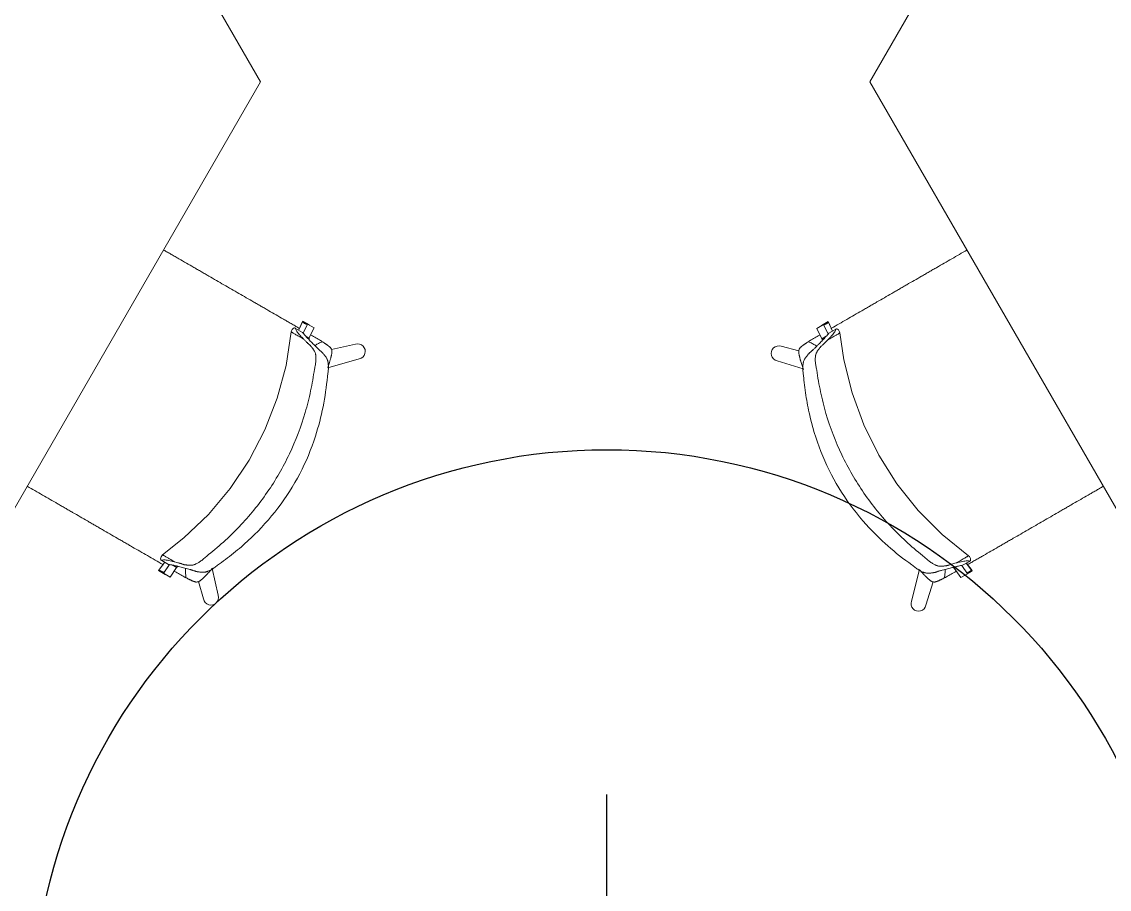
# Model space of a CAD drawing. Header units: millimetres. Extents: x 155920 to 295199, y -4084 to 97293.
# Drawn here: x 179582 to 181475, y 19317 to 20826 of the extents above; entities that cross this region are included whole.
import ezdxf

# ---------------------------------------------------------------- set-up
doc = ezdxf.new("R2010")
doc.units = ezdxf.units.MM
doc.header["$MEASUREMENT"] = 0
doc.layers.add('I-FURN', color=8, linetype='CONTINUOUS', lineweight=9)
doc.layers.add('Social Distancing', color=7, linetype='CONTINUOUS')

msp = doc.modelspace()

# ---------------------------------------------------------------- linework, layer by layer
at = {"layer": 'I-FURN'}
for p, q in [((179998.1, 20721.6), (179423, 21717.5)), ((181633, 21717.5), (181058.1, 20721.5)), ((179423.1, 19725.6), (179998.1, 20721.6)), ((181058.1, 20721.5), (181633.1, 19725.6)), ((180071.2, 20305.4), (180064.7, 20290.1)), ((180070.8, 20304.6), (180064.7, 20290.3)), ((180082.8, 20298.7), (180071.2, 20305.4)), ((180985.7, 20304.6), (180974.2, 20297.9)), ((180992.9, 20287.8), (180985.7, 20304.6)), ((180051.3, 20286.6), (180042.2, 20228.2)), ((180051.9, 20288.6), (180051.3, 20286.6)), ((180053, 20290.6), (180051.9, 20288.6)), ((180054, 20291.7), (180053, 20290.6)), ((180055.5, 20292.9), (180054, 20291.7)), ((180057.2, 20293.7), (180055.5, 20292.9)), ((180059, 20292.6), (180070.8, 20285.8)), ((180071.8, 20284.6), (180079.5, 20300.3)), ((180079.5, 20300.3), (180091, 20293.6)), ((180091, 20293.6), (180082.2, 20275.7)), ((180965.9, 20292.8), (180977.5, 20299.4)), ((180974.7, 20274.8), (180965.9, 20292.8)), ((180977.5, 20299.4), (180985.5, 20282.9)), ((180978, 20298.6), (180985.6, 20283)), ((180993, 20287.9), (180986.2, 20303.8)), ((180998.4, 20291), (180986.6, 20284.2)), ((181000.2, 20292), (181001.9, 20291.2)), ((181001.9, 20291.2), (181003.4, 20290.1)), ((181003.4, 20290.1), (181004.4, 20289)), ((181004.4, 20289), (181005.6, 20287)), ((181005.6, 20287), (181006.1, 20284.9)), ((180082.2, 20275.7), (180077.1, 20278.6)), ((180081.8, 20274.8), (180079.2, 20276.4)), ((180982.3, 20279.3), (180974.7, 20274.8)), ((180980.3, 20277), (180975.2, 20274)), ((181012.9, 20238.1), (181006.1, 20284.9)), ((180162.9, 20265.1), (180121.1, 20255.8)), ((180934.7, 20253.8), (180904, 20261.6)), ((180114.8, 20224.3), (180169.3, 20239.8)), ((180896.8, 20236.4), (180942.3, 20222.1)), ((181027.1, 20180.7), (181012.9, 20238.1)), ((180042.2, 20228.2), (180026.8, 20171.1)), ((181047.4, 20125.2), (181027.1, 20180.7)), ((180026.8, 20171.1), (180005.3, 20116)), ((180005.3, 20116), (179977.9, 20063.6)), ((181073.6, 20072.1), (181047.4, 20125.2)), ((179977.9, 20063.6), (179945.1, 20014.4)), ((181105.3, 20022.3), (181073.6, 20072.1)), ((181142.3, 19976.1), (181105.3, 20022.3)), ((179945.1, 20014.4), (179907.2, 19969)), ((179907.2, 19969), (179864.5, 19928.1)), ((181184, 19934.2), (181142.3, 19976.1)), ((179864.5, 19928.1), (179827.4, 19898.8)), ((181230, 19897.1), (181184, 19934.2)), ((179824.1, 19892), (179824.3, 19893.8)), ((179824.2, 19890.1), (179824.1, 19892)), ((179824.3, 19893.8), (179824.8, 19895.3)), ((179824.8, 19895.3), (179825.9, 19897.2)), ((179825.9, 19897.2), (179827.4, 19898.8)), ((179826, 19889.1), (179837.8, 19882.2)), ((181231.5, 19895.6), (181230, 19897.1)), ((181232.7, 19893.6), (181231.5, 19895.6)), ((181233.1, 19892.2), (181232.7, 19893.6)), ((181233.4, 19890.3), (181233.1, 19892.2)), ((181233.2, 19888.4), (181233.4, 19890.3)), ((179831.5, 19885.9), (179820.6, 19871.3)), ((179820.6, 19871.3), (179832.1, 19864.6)), ((179831.4, 19885.9), (179821, 19872.1)), ((179829.2, 19866.7), (179839.4, 19881.9)), ((179829.6, 19867.5), (179839.3, 19882)), ((179851.9, 19876.6), (179840.7, 19860)), ((179844.2, 19881), (179851.9, 19876.6)), ((179847.2, 19880.4), (179852.3, 19877.4)), ((179924, 19828.4), (179913.7, 19874.9)), ((181144.4, 19873.2), (181130.5, 19818.3)), ((181204.6, 19876.6), (181207.2, 19878.1)), ((181205.1, 19875.8), (181210.2, 19878.7)), ((181216.3, 19859.2), (181205.1, 19875.8)), ((181218.1, 19880.3), (181227.8, 19865.9)), ((181231.4, 19887.4), (181219.6, 19880.6)), ((181224.8, 19863.8), (181236.4, 19870.5)), ((181236.4, 19870.5), (181226, 19884.3)), ((181235.9, 19871.3), (181226.1, 19884.3)), ((179840.7, 19860), (179829.2, 19866.7)), ((179890.1, 19852.5), (179898.7, 19822)), ((181155.7, 19811.2), (181168.5, 19852)), ((181227.8, 19865.9), (181216.3, 19859.2))]:
    msp.add_line(p, q, dxfattribs=at)
for centre, start, end in [((180167, 20252.7), 280.4176, 108.0338), ((180899.6, 20249.2), 70.3941, 258.0104), ((179911.6, 19824.3), 190.3941, 18.0104), ((181142.9, 19813.9), 160.4176, 348.0338)]:
    msp.add_arc(centre, 13.1, start, end, dxfattribs=at)
for centre, major_axis, start_param, end_param in [((180083.7, 20316.2), (-8.7, -15.1), 5.960696, 6.540192), ((180084.1, 20317), (-8.7, -15.1), 5.960696, 6.540192), ((180972.8, 20316.2), (-8.7, 15.1), 2.884586, 3.464082), ((180973.3, 20315.4), (-8.7, 15.1), 2.884586, 3.464082), ((179817, 19854.3), (-8.7, -15.1), 2.884586, 3.464082), ((179817.5, 19855.1), (-8.7, -15.1), 2.884586, 3.464082), ((181239.5, 19854.3), (-8.7, 15.1), 5.960696, 6.540192), ((181240, 19853.5), (-8.7, 15.1), 5.960696, 6.540192), ((179828.6, 19847.6), (-8.7, -15.1), 3.380441, 3.464082), ((181228.4, 19846.8), (-8.7, 15.1), 5.960696, 6.044337)]:
    msp.add_ellipse(centre, major_axis=major_axis, ratio=0.978487, start_param=start_param, end_param=end_param, dxfattribs=at)
for points, knots in [([(179829, 20429.3), (179829.2, 20429.2), (179831.5, 20427.9), (179836, 20425.3), (179842.6, 20421.5), (179849.3, 20417.6), (179858, 20412.6), (179868.8, 20406.4), (179879.6, 20400.1), (179888.3, 20395.1), (179894.9, 20391.3), (179901.5, 20387.5), (179910.2, 20382.4), (179921.1, 20376.2), (179934, 20368.7), (179947.1, 20361.1), (179960.3, 20353.6), (179973.1, 20346.1), (179983.9, 20339.9), (179992.6, 20334.9), (179999.2, 20331.1), (180005.8, 20327.3), (180014.4, 20322.3), (180025, 20316.2), (180035.7, 20310), (180044.4, 20305), (180051.1, 20301.1), (180057.9, 20297.2), (180062.6, 20294.5), (180065.1, 20293), (180065.3, 20292.9)], [-0.7515277, -0.7515277, -0.7515277, -0.7515277, -0.75, -0.7321429, -0.7142857, -0.6964286, -0.6785714, -0.6428571, -0.6071429, -0.5892857, -0.5714286, -0.5535714, -0.5357143, -0.5, -0.4642857, -0.4285714, -0.3928571, -0.3571429, -0.3214286, -0.3035714, -0.2857143, -0.2678571, -0.25, -0.2142857, -0.1785714, -0.1607143, -0.1428571, -0.125, -0.1071429, -0.1051012, -0.1051012, -0.1051012, -0.1051012]), ([(180990.2, 20292.3), (180990.6, 20292.5), (180995.4, 20295.3), (181004.7, 20300.7), (181018.1, 20308.4), (181031.1, 20316), (181041.9, 20322.2), (181050.6, 20327.2), (181057.3, 20331.1), (181063.9, 20334.9), (181072.7, 20340), (181083.5, 20346.2), (181094.2, 20352.4), (181102.9, 20357.4), (181109.5, 20361.2), (181116, 20365), (181124.6, 20370), (181135.3, 20376.1), (181146, 20382.3), (181154.7, 20387.3), (181161.3, 20391.1), (181167.9, 20395), (181176.7, 20400), (181187.6, 20406.3), (181200.7, 20413.9), (181214, 20421.5), (181222.8, 20426.6), (181227.2, 20429.2), (181227.2, 20429.2)], [-0.896036, -0.896036, -0.896036, -0.896036, -0.8928571, -0.8571429, -0.8214286, -0.7857143, -0.75, -0.7321429, -0.7142857, -0.6964286, -0.6785714, -0.6428571, -0.6071429, -0.5892857, -0.5714286, -0.5535714, -0.5357143, -0.5, -0.4642857, -0.4464286, -0.4285714, -0.4107143, -0.3928571, -0.3571429, -0.3214286, -0.2857143, -0.25, -0.2496035, -0.2496035, -0.2496035, -0.2496035]), ([(180051.3, 20286.6), (180051.3, 20286.6), (180051.4, 20286.5), (180051.9, 20286.2), (180052.7, 20285.8), (180054.4, 20284.8), (180057.8, 20282.8), (180064, 20279.2), (180069.7, 20276), (180072.9, 20274.1)], [0.3374293, 0.3374293, 0.3374293, 0.3374293, 0.3888889, 0.4444444, 0.5138889, 0.5833333, 0.7222222, 0.8611111, 1, 1, 1, 1]), ([(180091.7, 20221.9), (180092.4, 20224.4), (180093.4, 20229.2), (180094.1, 20234.7), (180094.3, 20238.7), (180094.3, 20241.5), (180094.2, 20243.7), (180094, 20245.2), (180093.9, 20246.1), (180093.9, 20246.7), (180093.8, 20247.3), (180093.6, 20248), (180093.3, 20249.3), (180092.7, 20251.1), (180091.8, 20252.9), (180090.8, 20254.7), (180089.7, 20256.2), (180088.7, 20257.6), (180087.8, 20258.8), (180087.3, 20259.5), (180087, 20260), (180086.7, 20260.3), (180086.5, 20260.6), (180086.2, 20261), (180085.7, 20261.6), (180085, 20262.5), (180084.1, 20263.3), (180083, 20264.3), (180081.9, 20265.3), (180080.7, 20266.2), (180079.8, 20267.1), (180079, 20267.9), (180077.8, 20269.1), (180075.8, 20271.2), (180074, 20272.9), (180072.9, 20274.1)], [0, 0, 0, 0, 0.0625, 0.125, 0.15625, 0.1875, 0.21875, 0.234375, 0.242188, 0.25, 0.257812, 0.265625, 0.28125, 0.3125, 0.34375, 0.375, 0.40625, 0.4375, 0.46875, 0.484375, 0.492188, 0.5, 0.507812, 0.515625, 0.53125, 0.5625, 0.59375, 0.625, 0.6875, 0.71875, 0.75, 0.78125, 0.8125, 0.875, 1, 1, 1, 1]), ([(180075.8, 20280.1), (180077.1, 20278.6), (180079.4, 20276.1), (180083, 20272.3), (180086, 20269.3), (180089.1, 20266.2), (180092.4, 20262.9), (180095.3, 20259.9), (180097.8, 20257.5), (180099.4, 20255.9), (180100.6, 20254.8), (180101.9, 20253.6), (180103.3, 20252.6), (180104.6, 20251.4), (180105.6, 20250.4), (180106.4, 20249.5), (180107, 20248.8), (180107.3, 20248.4), (180107.6, 20248.1), (180107.8, 20247.7), (180108.2, 20247.3), (180108.8, 20246.5), (180109.7, 20245.4), (180110.8, 20244), (180111.9, 20242.5), (180112.9, 20240.8), (180113.8, 20239), (180114.5, 20237.3), (180114.8, 20236), (180115, 20235.2), (180115.2, 20234.6), (180115.3, 20234), (180115.4, 20233.1), (180115.6, 20231.6), (180115.9, 20229.3), (180116, 20226.4), (180116, 20222.2), (180115.6, 20216.6), (180114.8, 20211.5), (180114.3, 20208.9)], [0, 0, 0, 0, 0.142857, 0.214286, 0.285714, 0.357143, 0.428571, 0.5, 0.535714, 0.571429, 0.589286, 0.607143, 0.642857, 0.660714, 0.678571, 0.696429, 0.705357, 0.709821, 0.714286, 0.71875, 0.723214, 0.732143, 0.75, 0.767857, 0.785714, 0.803571, 0.821429, 0.839286, 0.848214, 0.852679, 0.857143, 0.861607, 0.866071, 0.875, 0.892857, 0.910714, 0.928571, 0.964286, 1, 1, 1, 1]), ([(180082.5, 20272.9), (180082.5, 20273.4), (180082.4, 20274.4), (180082.3, 20275.2), (180082.2, 20275.7)], [-0.5281276, -0.5281276, -0.5281276, -0.5281276, -0.3333333, -0.1258677, -0.1258677, -0.1258677, -0.1258677]), ([(180105.6, 20269.4), (180103.3, 20268.6), (180098.9, 20266.7), (180094.6, 20264.3), (180092.4, 20262.8), (180092.1, 20262.6)], [0, 0, 0, 0, 0.02777778, 0.05555556, 0.06066679, 0.06066679, 0.06066679, 0.06066679]), ([(180105.6, 20269.4), (180106.5, 20268.8), (180107.9, 20267.9), (180109.5, 20266.8), (180110.5, 20266.2), (180111.1, 20265.7), (180111.8, 20265.3), (180112.6, 20264.7), (180113.6, 20264), (180114.7, 20263.3), (180115.4, 20262.8), (180115.8, 20262.5), (180116.1, 20262.3), (180116.4, 20262), (180116.8, 20261.7), (180117.5, 20261.1), (180118.5, 20260.4), (180119.5, 20259.4), (180120.3, 20258.4), (180121.1, 20257.3), (180121.6, 20255.9), (180121.9, 20254.6), (180122.1, 20253.5), (180122.1, 20252.7), (180122.1, 20251.9), (180122, 20250.8), (180121.9, 20249.4), (180121.6, 20247.6), (180121.2, 20245.8), (180120.8, 20244), (180120.4, 20242.4), (180120, 20240.8), (180119.6, 20239.2), (180119, 20237.3), (180118.3, 20234.9), (180117, 20230.6), (180115.8, 20226.9), (180115.1, 20224.6)], [0, 0, 0, 0, 0.0625, 0.09375, 0.109375, 0.125, 0.140625, 0.15625, 0.1875, 0.21875, 0.234375, 0.242188, 0.25, 0.257812, 0.265625, 0.28125, 0.3125, 0.34375, 0.375, 0.40625, 0.4375, 0.46875, 0.484375, 0.5, 0.515625, 0.53125, 0.5625, 0.59375, 0.625, 0.65625, 0.6875, 0.71875, 0.75, 0.78125, 0.8125, 0.875, 1, 1, 1, 1]), ([(180941.4, 20224.6), (180940.7, 20226.9), (180939.5, 20230.6), (180938.2, 20234.9), (180937.4, 20237.3), (180936.9, 20239.2), (180936.5, 20240.8), (180936.1, 20242.4), (180935.7, 20244), (180935.3, 20245.8), (180934.9, 20247.6), (180934.6, 20249.4), (180934.4, 20250.8), (180934.4, 20251.9), (180934.4, 20252.7), (180934.4, 20253.5), (180934.5, 20254.6), (180934.9, 20255.9), (180935.4, 20257.3), (180936.2, 20258.4), (180937, 20259.4), (180938, 20260.4), (180938.9, 20261.1), (180939.6, 20261.7), (180940.1, 20262), (180940.4, 20262.3), (180940.7, 20262.5), (180941.1, 20262.8), (180941.8, 20263.3), (180942.8, 20264), (180943.8, 20264.7), (180944.7, 20265.3), (180945.3, 20265.7), (180946, 20266.2), (180946.9, 20266.8), (180948.6, 20267.9), (180950, 20268.8), (180950.9, 20269.4)], [0, 0, 0, 0, 0.125, 0.1875, 0.21875, 0.25, 0.28125, 0.3125, 0.34375, 0.375, 0.40625, 0.4375, 0.46875, 0.484375, 0.5, 0.515625, 0.53125, 0.5625, 0.59375, 0.625, 0.65625, 0.6875, 0.71875, 0.734375, 0.742188, 0.75, 0.757812, 0.765625, 0.78125, 0.8125, 0.84375, 0.859375, 0.875, 0.890625, 0.90625, 0.9375, 1, 1, 1, 1]), ([(180943.1, 20207.3), (180942.6, 20209.9), (180941.9, 20214.9), (180941.5, 20220.6), (180941.4, 20224.7), (180941.6, 20227.7), (180941.8, 20229.9), (180942, 20231.5), (180942.2, 20232.3), (180942.3, 20232.9), (180942.4, 20233.5), (180942.6, 20234.3), (180943, 20235.6), (180943.6, 20237.4), (180944.6, 20239.2), (180945.6, 20240.9), (180946.7, 20242.4), (180947.8, 20243.8), (180948.7, 20244.9), (180949.3, 20245.6), (180949.6, 20246.1), (180949.8, 20246.4), (180950.1, 20246.7), (180950.4, 20247.2), (180951, 20247.9), (180951.8, 20248.8), (180952.8, 20249.7), (180954.2, 20250.9), (180955.5, 20252), (180956.8, 20253.1), (180957.8, 20254), (180958.7, 20254.9), (180960, 20256.2), (180962.1, 20258.3), (180965.1, 20261.3), (180968.4, 20264.5), (180971.5, 20267.6), (180974.4, 20270.7), (180977.2, 20273.5), (180979.6, 20276.1), (180981, 20277.7), (180981.6, 20278.5)], [0, 0, 0, 0, 0.035714, 0.071429, 0.089286, 0.107143, 0.125, 0.133929, 0.138393, 0.142857, 0.147321, 0.151786, 0.160714, 0.178571, 0.196429, 0.214286, 0.232143, 0.25, 0.267857, 0.276786, 0.28125, 0.285714, 0.290179, 0.294643, 0.303571, 0.321429, 0.339286, 0.357143, 0.392857, 0.410714, 0.428571, 0.446429, 0.464286, 0.5, 0.571429, 0.642857, 0.714286, 0.785714, 0.857143, 0.928571, 1, 1, 1, 1]), ([(180965.7, 20261.7), (180964.9, 20262.3), (180962.3, 20264), (180957.6, 20266.7), (180953.2, 20268.6), (180950.9, 20269.4)], [0.93303317, 0.93303317, 0.93303317, 0.93303317, 0.94444444, 0.97222222, 1, 1, 1, 1]), ([(180984.5, 20272.4), (180983.4, 20271.3), (180981.7, 20269.5), (180979.6, 20267.5), (180978.5, 20266.3), (180977.6, 20265.4), (180976.7, 20264.6), (180975.6, 20263.6), (180974.4, 20262.7), (180973.3, 20261.7), (180972.4, 20260.8), (180971.7, 20260), (180971.2, 20259.3), (180970.9, 20258.9), (180970.7, 20258.6), (180970.5, 20258.3), (180970.2, 20257.9), (180969.6, 20257.1), (180968.8, 20256), (180967.7, 20254.6), (180966.7, 20253), (180965.7, 20251.3), (180964.8, 20249.4), (180964.2, 20247.7), (180963.8, 20246.4), (180963.7, 20245.6), (180963.6, 20245), (180963.5, 20244.4), (180963.4, 20243.6), (180963.2, 20242.1), (180963.1, 20239.9), (180963.1, 20237), (180963.4, 20233), (180964.1, 20227.6), (180965.1, 20222.8), (180965.7, 20220.3)], [0, 0, 0, 0, 0.125, 0.1875, 0.21875, 0.25, 0.28125, 0.3125, 0.375, 0.40625, 0.4375, 0.46875, 0.484375, 0.492188, 0.5, 0.507812, 0.515625, 0.53125, 0.5625, 0.59375, 0.625, 0.65625, 0.6875, 0.71875, 0.734375, 0.742188, 0.75, 0.757812, 0.765625, 0.78125, 0.8125, 0.84375, 0.875, 0.9375, 1, 1, 1, 1]), ([(180975.2, 20274.1), (180975.2, 20273.6), (180975.1, 20272.7), (180975, 20271.7), (180974.9, 20271.3)], [-0.8810546, -0.8810546, -0.8810546, -0.8810546, -0.6666667, -0.4718724, -0.4718724, -0.4718724, -0.4718724]), ([(180984.5, 20272.4), (180987.1, 20273.9), (180991.8, 20276.6), (180997.3, 20279.8), (181001.4, 20282.2), (181003.7, 20283.5), (181004.9, 20284.2), (181005.6, 20284.6), (181006, 20284.8), (181006.1, 20284.9), (181006.1, 20284.9)], [0, 0, 0, 0, 0.1111111, 0.2222222, 0.3333333, 0.4444444, 0.5, 0.5555556, 0.6111111, 0.6625707, 0.6625707, 0.6625707, 0.6625707]), ([(179903.6, 19896.1), (179913.8, 19904), (179933.5, 19920.5), (179970.4, 19956.4), (180011.3, 20006.4), (180050, 20073.5), (180072.9, 20133.9), (180085.5, 20183.8), (180090, 20209.2), (180091.7, 20221.9)], [-1, -1, -1, -1, -0.9, -0.8, -0.6, -0.4, -0.2, -0.1, 0, 0, 0, 0]), ([(180965.7, 20220.3), (180967.5, 20207.5), (180971.9, 20182.2), (180984.5, 20132.2), (181007.4, 20071.9), (181046.2, 20004.8), (181087, 19954.8), (181123.9, 19918.9), (181143.7, 19902.3), (181153.8, 19894.4)], [-1, -1, -1, -1, -0.9, -0.8, -0.6, -0.4, -0.2, -0.1, 0, 0, 0, 0]), ([(180114.3, 20208.9), (180112.7, 20191.3), (180107.7, 20156.2), (180092.9, 20099), (180068, 20038.9), (180029.8, 19979), (179990.1, 19935.2), (179954.6, 19904.1), (179935.8, 19889.8), (179926.2, 19883)], [-1, -1, -1, -1, -0.863636, -0.727273, -0.545455, -0.363636, -0.181818, -0.090909, 0, 0, 0, 0]), ([(181131.3, 19881.4), (181116.8, 19891.6), (181088.9, 19913.4), (181046.8, 19954.8), (181007.2, 20006.5), (180974.4, 20069.5), (180956.3, 20125.8), (180947.1, 20172.1), (180944.2, 20195.5), (180943.1, 20207.3)], [-1, -1, -1, -1, -0.863636, -0.727273, -0.545455, -0.363636, -0.181818, -0.090909, 0, 0, 0, 0]), ([(179829, 19881.3), (179828.6, 19881.5), (179823.8, 19884.2), (179814.4, 19889.6), (179801.1, 19897.4), (179788, 19904.9), (179777.2, 19911.1), (179768.5, 19916.2), (179761.9, 19920), (179755.2, 19923.8), (179746.5, 19928.9), (179735.7, 19935.1), (179724.9, 19941.3), (179716.3, 19946.3), (179709.7, 19950.1), (179703.1, 19953.9), (179694.5, 19958.9), (179683.8, 19965.1), (179673.1, 19971.2), (179664.4, 19976.3), (179657.8, 19980.1), (179651.2, 19983.9), (179642.5, 19988.9), (179631.6, 19995.2), (179618.5, 20002.8), (179605.2, 20010.5), (179596.3, 20015.6), (179591.8, 20018.2), (179591.7, 20018.3)], [-0.896036, -0.896036, -0.896036, -0.896036, -0.8928571, -0.8571429, -0.8214286, -0.7857143, -0.75, -0.7321429, -0.7142857, -0.6964286, -0.6785714, -0.6428571, -0.6071429, -0.5892857, -0.5714286, -0.5535714, -0.5357143, -0.5, -0.4642857, -0.4464286, -0.4285714, -0.4107143, -0.3928571, -0.3571429, -0.3214286, -0.2857143, -0.25, -0.2489174, -0.2489174, -0.2489174, -0.2489174]), ([(181464.5, 20018.1), (181464.4, 20018.1), (181462.2, 20016.7), (181457.8, 20014.2), (181451.2, 20010.4), (181444.6, 20006.6), (181435.8, 20001.5), (181425, 19995.3), (181414.2, 19989.1), (181405.5, 19984), (181398.9, 19980.2), (181392.3, 19976.4), (181383.6, 19971.4), (181372.8, 19965.1), (181359.8, 19957.6), (181346.7, 19950), (181333.6, 19942.5), (181320.7, 19935), (181309.9, 19928.8), (181301.2, 19923.8), (181294.6, 19920), (181288, 19916.2), (181279.5, 19911.2), (181268.9, 19905.1), (181258.1, 19898.9), (181249.4, 19893.9), (181242.7, 19890), (181235.9, 19886.1), (181230.9, 19883.2), (181228, 19881.6), (181227.4, 19881.2)], [-0.7508218, -0.7508218, -0.7508218, -0.7508218, -0.75, -0.7321429, -0.7142857, -0.6964286, -0.6785714, -0.6428571, -0.6071429, -0.5892857, -0.5714286, -0.5535714, -0.5357143, -0.5, -0.4642857, -0.4285714, -0.3928571, -0.3571429, -0.3214286, -0.3035714, -0.2857143, -0.2678571, -0.25, -0.2142857, -0.1785714, -0.1607143, -0.1428571, -0.125, -0.1071429, -0.1022726, -0.1022726, -0.1022726, -0.1022726]), ([(179849, 19886.3), (179846.4, 19887.8), (179841.8, 19890.5), (179836.3, 19893.7), (179832.1, 19896.1), (179829.8, 19897.4), (179828.6, 19898.1), (179828, 19898.5), (179827.5, 19898.7), (179827.4, 19898.8), (179827.4, 19898.8)], [0, 0, 0, 0, 0.1111111, 0.2222222, 0.3333333, 0.4444444, 0.5, 0.5555556, 0.6111111, 0.6625707, 0.6625707, 0.6625707, 0.6625707]), ([(179849, 19886.3), (179850.6, 19885.9), (179853, 19885.3), (179855.8, 19884.6), (179857.4, 19884.1), (179858.6, 19883.8), (179859.7, 19883.5), (179861.2, 19883), (179862.5, 19882.4), (179864, 19882), (179865.1, 19881.6), (179866.2, 19881.4), (179867, 19881.3), (179867.5, 19881.3), (179867.9, 19881.2), (179868.3, 19881.2), (179868.8, 19881.2), (179869.7, 19881), (179871.1, 19880.9), (179872.9, 19880.7), (179874.8, 19880.5), (179876.8, 19880.5), (179878.8, 19880.7), (179880.6, 19881), (179881.9, 19881.4), (179882.7, 19881.7), (179883.2, 19881.9), (179883.8, 19882.1), (179884.6, 19882.4), (179885.9, 19883), (179887.9, 19884), (179890.4, 19885.5), (179893.8, 19887.7), (179898.1, 19891), (179901.7, 19894.3), (179903.6, 19896.1)], [0, 0, 0, 0, 0.125, 0.1875, 0.21875, 0.25, 0.28125, 0.3125, 0.375, 0.40625, 0.4375, 0.46875, 0.484375, 0.492188, 0.5, 0.507812, 0.515625, 0.53125, 0.5625, 0.59375, 0.625, 0.65625, 0.6875, 0.71875, 0.734375, 0.742188, 0.75, 0.757812, 0.765625, 0.78125, 0.8125, 0.84375, 0.875, 0.9375, 1, 1, 1, 1]), ([(181153.8, 19894.4), (181155.7, 19892.6), (181159.3, 19889.4), (181163.7, 19886), (181167, 19883.8), (181169.5, 19882.4), (181171.5, 19881.4), (181172.9, 19880.8), (181173.6, 19880.5), (181174.2, 19880.2), (181174.8, 19880), (181175.5, 19879.8), (181176.8, 19879.4), (181178.6, 19879.1), (181180.7, 19878.9), (181182.6, 19878.9), (181184.5, 19879), (181186.3, 19879.2), (181187.7, 19879.4), (181188.6, 19879.5), (181189.2, 19879.6), (181189.5, 19879.6), (181189.9, 19879.6), (181190.4, 19879.7), (181191.2, 19879.8), (181192.3, 19880), (181193.5, 19880.3), (181194.9, 19880.8), (181196.3, 19881.3), (181197.7, 19881.8), (181198.9, 19882.2), (181200.1, 19882.5), (181201.7, 19882.9), (181204.4, 19883.6), (181206.8, 19884.3), (181208.4, 19884.7)], [0, 0, 0, 0, 0.0625, 0.125, 0.15625, 0.1875, 0.21875, 0.234375, 0.242188, 0.25, 0.257812, 0.265625, 0.28125, 0.3125, 0.34375, 0.375, 0.40625, 0.4375, 0.46875, 0.484375, 0.492188, 0.5, 0.507812, 0.515625, 0.53125, 0.5625, 0.59375, 0.625, 0.6875, 0.71875, 0.75, 0.78125, 0.8125, 0.875, 1, 1, 1, 1]), ([(181230, 19897.1), (181230, 19897.1), (181229.9, 19897.1), (181229.4, 19896.8), (181228.7, 19896.3), (181226.9, 19895.3), (181223.5, 19893.4), (181217.3, 19889.8), (181211.7, 19886.5), (181208.4, 19884.7)], [0.3374293, 0.3374293, 0.3374293, 0.3374293, 0.3888889, 0.4444444, 0.5138889, 0.5833333, 0.7222222, 0.8611111, 1, 1, 1, 1]), ([(179926.2, 19883), (179924.1, 19881.3), (179920.2, 19878.1), (179915.5, 19874.9), (179911.9, 19872.8), (179909.3, 19871.5), (179907.2, 19870.5), (179905.8, 19870), (179905, 19869.7), (179904.4, 19869.5), (179903.8, 19869.3), (179903, 19869), (179901.7, 19868.7), (179899.8, 19868.4), (179897.8, 19868.3), (179895.8, 19868.4), (179894, 19868.5), (179892.2, 19868.8), (179890.8, 19869), (179889.9, 19869.2), (179889.3, 19869.2), (179888.9, 19869.3), (179888.5, 19869.3), (179888, 19869.4), (179887.1, 19869.6), (179885.9, 19869.8), (179884.5, 19870.2), (179882.9, 19870.8), (179881.2, 19871.4), (179879.6, 19872), (179878.4, 19872.3), (179877.1, 19872.7), (179875.4, 19873.2), (179872.5, 19874), (179868.4, 19875.1), (179863.9, 19876.3), (179859.7, 19877.4), (179855.6, 19878.5), (179851.8, 19879.4), (179848.3, 19880.2), (179846.2, 19880.6), (179845.2, 19880.8)], [0, 0, 0, 0, 0.035714, 0.071429, 0.089286, 0.107143, 0.125, 0.133929, 0.138393, 0.142857, 0.147321, 0.151786, 0.160714, 0.178571, 0.196429, 0.214286, 0.232143, 0.25, 0.267857, 0.276786, 0.28125, 0.285714, 0.290179, 0.294643, 0.303571, 0.321429, 0.339286, 0.357143, 0.392857, 0.410714, 0.428571, 0.446429, 0.464286, 0.5, 0.571429, 0.642857, 0.714286, 0.785714, 0.857143, 0.928571, 1, 1, 1, 1]), ([(179852.2, 19877.4), (179852.7, 19877.6), (179853.5, 19878), (179854.4, 19878.4), (179854.8, 19878.6)], [-0.8810546, -0.8810546, -0.8810546, -0.8810546, -0.6666667, -0.4718724, -0.4718724, -0.4718724, -0.4718724]), ([(179867.7, 19875.3), (179867.6, 19874.4), (179867.4, 19871.3), (179867.5, 19865.8), (179868, 19861.1), (179868.5, 19858.7)], [0.93303317, 0.93303317, 0.93303317, 0.93303317, 0.94444444, 0.97222222, 1, 1, 1, 1]), ([(179912, 19872.9), (179910.4, 19871.1), (179907.8, 19868.2), (179904.7, 19864.9), (179903, 19863.1), (179901.6, 19861.7), (179900.4, 19860.5), (179899.3, 19859.4), (179898.1, 19858.2), (179896.8, 19857), (179895.4, 19855.7), (179894, 19854.6), (179892.8, 19853.7), (179891.9, 19853.1), (179891.2, 19852.7), (179890.5, 19852.4), (179889.5, 19851.9), (179888.2, 19851.6), (179886.7, 19851.4), (179885.3, 19851.4), (179884.1, 19851.7), (179882.7, 19852.1), (179881.6, 19852.5), (179880.8, 19852.8), (179880.3, 19853), (179879.9, 19853.2), (179879.6, 19853.3), (179879.1, 19853.5), (179878.3, 19853.9), (179877.1, 19854.4), (179876, 19854.9), (179875.1, 19855.4), (179874.4, 19855.7), (179873.7, 19856.1), (179872.7, 19856.6), (179870.9, 19857.4), (179869.5, 19858.2), (179868.5, 19858.7)], [0, 0, 0, 0, 0.125, 0.1875, 0.21875, 0.25, 0.28125, 0.3125, 0.34375, 0.375, 0.40625, 0.4375, 0.46875, 0.484375, 0.5, 0.515625, 0.53125, 0.5625, 0.59375, 0.625, 0.65625, 0.6875, 0.71875, 0.734375, 0.742188, 0.75, 0.757812, 0.765625, 0.78125, 0.8125, 0.84375, 0.859375, 0.875, 0.890625, 0.90625, 0.9375, 1, 1, 1, 1]), ([(181212.2, 19879.1), (181210.2, 19878.8), (181206.9, 19878.1), (181201.8, 19876.8), (181197.7, 19875.8), (181193.5, 19874.6), (181189, 19873.4), (181185, 19872.3), (181181.6, 19871.4), (181179.5, 19870.8), (181177.8, 19870.3), (181176.2, 19869.7), (181174.6, 19869.1), (181172.9, 19868.6), (181171.6, 19868.2), (181170.4, 19867.9), (181169.5, 19867.8), (181168.9, 19867.7), (181168.5, 19867.6), (181168.1, 19867.6), (181167.6, 19867.5), (181166.6, 19867.4), (181165.2, 19867.2), (181163.4, 19866.9), (181161.6, 19866.7), (181159.6, 19866.7), (181157.6, 19866.8), (181155.8, 19867.1), (181154.4, 19867.4), (181153.7, 19867.6), (181153.1, 19867.8), (181152.5, 19868), (181151.7, 19868.3), (181150.3, 19868.9), (181148.2, 19869.8), (181145.5, 19871.2), (181142, 19873.3), (181137.3, 19876.5), (181133.3, 19879.6), (181131.3, 19881.4)], [0, 0, 0, 0, 0.142857, 0.214286, 0.285714, 0.357143, 0.428571, 0.5, 0.535714, 0.571429, 0.589286, 0.607143, 0.642857, 0.660714, 0.678571, 0.696429, 0.705357, 0.709821, 0.714286, 0.71875, 0.723214, 0.732143, 0.75, 0.767857, 0.785714, 0.803571, 0.821429, 0.839286, 0.848214, 0.852679, 0.857143, 0.861607, 0.866071, 0.875, 0.892857, 0.910714, 0.928571, 0.964286, 1, 1, 1, 1]), ([(181188, 19858.7), (181187, 19858.2), (181185.5, 19857.4), (181183.8, 19856.6), (181182.8, 19856.1), (181182.1, 19855.7), (181181.4, 19855.4), (181180.4, 19854.9), (181179.3, 19854.4), (181178.2, 19853.9), (181177.4, 19853.5), (181176.9, 19853.3), (181176.6, 19853.2), (181176.2, 19853), (181175.7, 19852.8), (181174.9, 19852.5), (181173.7, 19852.1), (181172.4, 19851.7), (181171.1, 19851.4), (181169.8, 19851.4), (181168.3, 19851.6), (181167, 19851.9), (181166, 19852.4), (181165.3, 19852.7), (181164.6, 19853.1), (181163.7, 19853.7), (181162.5, 19854.6), (181161.1, 19855.7), (181159.7, 19857), (181158.4, 19858.2), (181157.2, 19859.4), (181156.1, 19860.5), (181154.8, 19861.7), (181153.5, 19863.1), (181151.8, 19864.9), (181148.7, 19868.2), (181146.1, 19871.1), (181144.5, 19872.9)], [0, 0, 0, 0, 0.0625, 0.09375, 0.109375, 0.125, 0.140625, 0.15625, 0.1875, 0.21875, 0.234375, 0.242188, 0.25, 0.257812, 0.265625, 0.28125, 0.3125, 0.34375, 0.375, 0.40625, 0.4375, 0.46875, 0.484375, 0.5, 0.515625, 0.53125, 0.5625, 0.59375, 0.625, 0.65625, 0.6875, 0.71875, 0.75, 0.78125, 0.8125, 0.875, 1, 1, 1, 1]), ([(181188, 19858.7), (181188.4, 19861.1), (181189, 19865.8), (181189.1, 19870.8), (181188.9, 19873.4), (181188.9, 19873.8)], [0, 0, 0, 0, 0.02777778, 0.05555556, 0.06066679, 0.06066679, 0.06066679, 0.06066679]), ([(181202.6, 19876.9), (181203, 19876.7), (181203.9, 19876.3), (181204.7, 19876), (181205.1, 19875.8)], [-0.5281276, -0.5281276, -0.5281276, -0.5281276, -0.3333333, -0.1258677, -0.1258677, -0.1258677, -0.1258677])]:
    msp.add_open_spline(points, degree=3, knots=knots, dxfattribs=at)
for points in [[(180059, 20292.6), (180058.5, 20292.9), (180057.8, 20293.3), (180057.3, 20293.6), (180057.2, 20293.7), (180057.6, 20293.5), (180057.9, 20293.3)], [(180072.9, 20274.1), (180071.4, 20275.6), (180068.7, 20278.4), (180065.2, 20282.3), (180062.3, 20285.7), (180060.2, 20288.6), (180059.1, 20291), (180059, 20292.2), (180059, 20292.6)], [(180070.8, 20285.8), (180071.6, 20284.9), (180073.1, 20283.1), (180074.9, 20281.1), (180075.8, 20280.1)], [(180998.4, 20291), (180998.5, 20290.5), (180998.3, 20289.4), (180997.2, 20287), (180995.1, 20284.1), (180992.2, 20280.7), (180988.8, 20276.8), (180986, 20273.9), (180984.5, 20272.4)], [(180999.5, 20291.6), (180999.9, 20291.8), (181000.3, 20292), (181000.2, 20292), (180999.6, 20291.7), (180998.9, 20291.3), (180998.4, 20291)], [(180086, 20281), (180091.6, 20277.7), (180097.1, 20274.6), (180102.4, 20271.5)], [(180102.4, 20271.5), (180102.9, 20271.1), (180104, 20270.4), (180105.1, 20269.7), (180105.6, 20269.4)], [(180950.9, 20269.4), (180951.4, 20269.7), (180952.5, 20270.4), (180953.6, 20271.1), (180954.1, 20271.5)], [(180954.1, 20271.5), (180959.4, 20274.5), (180964.8, 20277.7), (180970.5, 20281)], [(180981.6, 20278.5), (180982.6, 20279.5), (180984.3, 20281.5), (180985.9, 20283.3), (180986.6, 20284.2)], [(180942.6, 20221.2), (180942.2, 20222.3), (180941.8, 20223.5), (180941.4, 20224.6)], [(180941.4, 20224.6), (180941.8, 20223.5), (180942.2, 20222.3), (180942.6, 20221.1)], [(179824.9, 19889.7), (179824.6, 19889.9), (179824.2, 19890.1), (179824.3, 19890.1), (179824.8, 19889.7), (179825.5, 19889.3), (179826, 19889.1)], [(179826, 19889.1), (179826.4, 19889.3), (179827.5, 19889.8), (179830.1, 19890), (179833.6, 19889.6), (179838, 19888.9), (179843.2, 19887.8), (179847, 19886.8), (179849, 19886.3)], [(181208.4, 19884.7), (181210.4, 19885.2), (181214.3, 19886.2), (181219.4, 19887.2), (181223.8, 19888), (181227.4, 19888.4), (181230, 19888.1), (181231, 19887.7), (181231.4, 19887.4)], [(181231.4, 19887.4), (181231.9, 19887.7), (181232.6, 19888.1), (181233.2, 19888.4), (181233.3, 19888.5), (181232.9, 19888.2), (181232.5, 19888.1)], [(179845.2, 19880.8), (179843.9, 19881.1), (179841.3, 19881.6), (179839, 19882), (179837.8, 19882.2)], [(179865.1, 19860.4), (179859.8, 19863.5), (179854.3, 19866.6), (179848.7, 19869.9)], [(179912, 19872.9), (179912.8, 19873.8), (179913.6, 19874.7), (179914.4, 19875.7)], [(179914.4, 19875.6), (179913.6, 19874.7), (179912.8, 19873.8), (179912, 19872.9)], [(181207.9, 19869.9), (181202.2, 19866.7), (181196.8, 19863.5), (181191.4, 19860.4)], [(181219.6, 19880.6), (181218.5, 19880.4), (181216.1, 19880), (181213.5, 19879.4), (181212.2, 19879.1)], [(179868.5, 19858.7), (179867.9, 19859), (179866.8, 19859.6), (179865.6, 19860.1), (179865.1, 19860.4)], [(181191.4, 19860.4), (181190.9, 19860.1), (181189.7, 19859.6), (181188.6, 19859), (181188, 19858.7)]]:
    msp.add_open_spline(points, degree=3, dxfattribs=at)
at = {"layer": 'Social Distancing'}
msp.add_line((180600.4, 18681.7), (180600.4, 19481.7), dxfattribs=at)
msp.add_circle((180600.4, 19081.7), 1000, dxfattribs=at)

doc.saveas('drawing.dxf')
